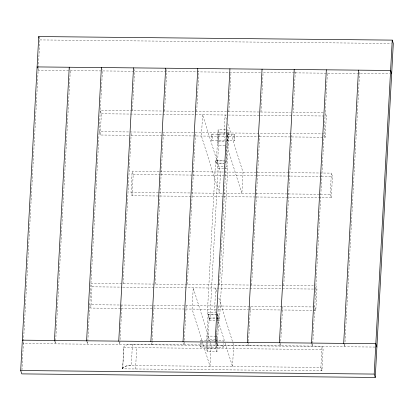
<?xml version="1.0" encoding="UTF-8"?>
<svg xmlns="http://www.w3.org/2000/svg" width="414" height="414" viewBox="0 0 414 414"><rect width="100%" height="100%" fill="white"/><g stroke="black" fill="none" stroke-linecap="round" stroke-linejoin="round"><path stroke-width="0.31" stroke-dasharray="2.07 1.55" d="M21.958 370.095L38.269 68.388M38.305 67.756L39.806 39.925L39.102 37.679M55.673 341.276L55.533 343.853L54.477 340.489M55.704 340.629L70.302 70.608L69.423 67.803M87.804 341.628L87.67 344.174L86.614 340.81M87.84 340.991L102.439 70.929L101.559 68.124M120.515 308.373L90.857 308.073L92.006 286.819L90.951 283.455L313.331 285.691M128.578 135.3L100.209 135.016L101.358 113.767L100.302 110.398L290.545 112.313M121.939 305.03L119.801 344.5L118.751 341.131M123.087 283.776L131.29 131.973M132.439 110.724L134.576 71.255L133.696 68.45M223.612 196.655L132.05 195.734L130.995 192.37L132.144 171.117L159.24 171.391M122.637 368.403L123.791 347.098M122.699 368.791A9.708 3.333 3.1 0 1 131.285 365.521L320.881 367.425L321.937 370.794L122.694 368.838L123.848 347.537A9.708 3.333 3.1 0 1 132.433 344.267L322.03 346.171L323.086 349.54L321.937 370.84L320.881 367.477L322.03 346.171M132.05 195.734L133.199 174.48L132.144 171.117M132.433 344.267L131.279 365.572A9.708 3.333 3.1 0 0 122.694 368.838M135.549 368.967L136.703 347.667M152.145 341.001L151.938 344.821L150.882 341.457M152.181 340.365L154.07 305.351M155.219 284.102L163.427 132.299M164.575 111.045L166.707 71.575L165.828 68.771M186.207 305.677L184.075 345.147L183.019 341.778M187.356 284.423L195.563 132.62M196.712 111.366L198.844 71.901L198.492 70.778M214.995 320.493L209.857 320.441L207.393 312.586L215.601 160.782L225.242 160.88M217.438 343.382L216.988 351.688L207.347 351.595L206.291 348.226L208.113 314.562L217.754 314.661L218.809 318.024L217.474 342.74M216.305 163.028L224.01 163.178L216.299 163.121L218.111 129.629L225.821 129.706M207.347 351.595L207.833 342.642M207.864 342.005L209.168 317.931L208.113 314.562M209.857 320.441L218.064 168.638L217.36 166.392L219.161 132.998L218.111 129.629M210.012 366.359L211.166 345.059L210.395 342.601M216.988 351.688L215.932 348.324L216.212 343.211M216.243 342.569L217.754 314.661M218.344 305.998L216.212 345.467L215.156 342.099M219.492 284.744L227.7 132.941M228.849 111.692L230.981 72.222M217.567 320.519L219.498 320.539L227.7 168.736L227.001 166.49L228.802 133.096L227.752 129.727L225.94 163.219L225.237 160.974M232.508 366.587L233.662 345.286L218.426 296.678M248.55 341.969L248.348 345.788L247.293 342.425M248.586 341.333L250.48 306.319M251.629 285.07L259.832 133.267M260.98 112.013L263.118 72.543L294.608 72.859M282.617 306.645L280.48 346.114L279.424 342.745M283.766 285.391L291.968 133.587M294.903 71.746L295.249 72.869L293.117 112.339L323.324 112.639M312.756 343.889L312.617 346.435L311.737 343.63M312.787 343.253L327.386 73.19L327.034 72.067M280.987 309.982L315.804 310.334L316.953 289.081L315.898 285.717M291.632 136.941L325.161 137.277L326.31 116.023L325.254 112.66M224.259 196.66L331.293 197.737L330.237 194.373L331.386 173.119L289.458 172.695M331.293 197.737L332.442 176.483L331.386 173.119M209.153 318.195L215.59 318.081M216.232 318.071L218.809 318.024L216.237 317.999M39.806 39.925L391.359 43.454M260.546 72.517L38.166 70.287L37.814 69.164M295.249 72.869L389.729 73.816M101.358 113.767L227.659 115.035M228.305 115.04L259.899 115.356M260.546 115.366L326.31 116.023M219.161 132.998L228.802 133.096M211.947 134.095L226.727 134.245M228.016 134.255L234.438 134.322M131.16 135.326L258.75 136.61M259.397 136.615L290.99 136.936M211.818 140.548L234.314 140.77M224.937 145.205L218.509 145.143L217.453 141.774L227.095 141.873L228.15 145.236L225.578 145.21M215.596 160.88L223.948 160.963M217.36 166.392L225.071 166.469M225.713 166.48L227.001 166.49M218.064 168.638L227.7 168.736M159.882 171.396L288.812 172.69M133.199 174.48L160.28 174.755M160.927 174.76L192.52 175.081M193.167 175.086L224.761 175.401M225.407 175.407L320.834 176.369M321.481 176.374L332.442 176.483M130.995 192.37L158.091 192.639M158.733 192.65L190.342 192.965M190.989 192.971L287.663 193.943M288.31 193.949L319.918 194.269M320.56 194.275L330.237 194.373M92.006 286.819L122.306 287.125M122.953 287.13L249.254 288.403M249.901 288.408L316.953 289.081M121.157 308.378L152.75 308.694M153.397 308.699L184.991 309.02M185.638 309.025L248.105 309.651M248.752 309.662L280.345 309.977M207.393 312.586L217.034 312.684L219.498 320.539M208.097 314.831L217.738 314.925M209.168 317.931L215.596 317.993M215.948 336.173L206.948 336.08L208.004 339.449L215.715 339.527M216.362 339.532L217.645 339.547L216.589 336.178M200.79 340.551L223.286 340.774M374.96 347.061L23.396 343.532L23.044 342.409M200.655 346.994L223.146 347.222A3.234 0.388 -89.4 0 0 223.601 343.454M206.291 348.226L215.932 348.324M123.848 347.537L323.086 349.54M359.171 72.393L359.523 73.511L344.753 346.756L343.698 343.392M325.161 137.277L324.105 133.913L99.153 131.652L100.209 135.016M315.804 310.334L314.749 306.965L89.802 304.709L90.857 308.073M226.432 119.315L225.081 115.009L223.933 136.263L225.092 139.953M227.783 123.62L243.013 172.229L241.864 193.483L226.634 144.874M225.594 162.003L225.946 163.126M215.601 160.782L216.299 163.121M216.884 291.756L215.725 288.061L214.576 309.315L215.735 313.01M217.278 317.931L224.988 342.544M225.185 343.159L232.513 366.54M210.198 341.985L193.229 287.839L192.08 309.092L210.017 366.312M216.569 341.446A3.234 0.388 -89.4 0 1 217.039 341.291M217.174 343.387A3.234 0.388 -89.4 0 1 216.77 347.17A3.234 0.388 -89.4 0 1 216.408 343.636M222.996 341.509A3.234 0.388 -89.4 0 1 223.467 341.359M223.198 347.232A3.234 0.388 -89.4 0 1 222.835 343.703M200.588 340.831A3.234 0.388 -89.4 0 1 200.971 341.131M201.085 342.419A3.234 0.388 -89.4 0 1 200.702 347.01A3.234 0.388 -89.4 0 1 200.371 342.652M202.586 114.781L201.437 136.035L219.368 193.255L220.517 172.007L202.586 114.781M211.58 135.471L211.528 136.222A3.234 0.388 -89.4 0 0 211.632 139.979L211.72 140.367A3.234 0.388 -89.4 0 0 212.18 139.171L212.232 138.421A3.234 0.388 -89.4 0 0 212.128 134.664L212.04 134.276A3.234 0.388 -89.4 0 0 211.58 135.471M218.007 135.538L217.955 136.289A3.234 0.388 -89.4 0 0 218.059 140.041L218.147 140.429A3.234 0.388 -89.4 0 0 218.608 139.233L218.659 138.483A3.234 0.388 -89.4 0 0 218.556 134.731L218.468 134.343A3.234 0.388 -89.4 0 0 218.007 135.538M227.648 135.632L227.596 136.387A3.234 0.388 -89.4 0 0 227.7 140.139L227.788 140.527A3.234 0.388 -89.4 0 0 228.249 139.332L228.3 138.581A3.234 0.388 -89.4 0 0 228.197 134.824L228.109 134.436A3.234 0.388 -89.4 0 0 227.648 135.632M234.076 135.699L234.024 136.449A3.234 0.388 -89.4 0 0 234.127 140.206L234.215 140.594A3.234 0.388 -89.4 0 0 234.676 139.394L234.728 138.643A3.234 0.388 -89.4 0 0 234.624 134.892L234.536 134.503A3.234 0.388 -89.4 0 0 234.076 135.699"/><path stroke-width="0.62" d="M20.7 370.525L38.75 36.556L392.244 40.111L393.3 43.475L375.25 377.444L21.756 373.889L20.7 370.525L374.194 374.075L375.25 377.444M54.477 340.489L69.247 67.244M86.614 340.81L101.383 67.565M118.751 341.131L133.52 67.886M150.882 341.457L165.652 68.212M183.019 341.778L197.788 68.533M215.156 342.099L229.925 68.853M247.293 342.425L262.062 69.179M279.424 342.745L294.199 69.5M311.561 343.071L326.33 69.826M343.698 343.392L358.467 70.147M374.194 374.075L392.244 40.111M22.34 340.163L375.834 343.713L376.89 347.082M391.66 73.837L390.604 70.468L37.11 66.918L37.462 68.041M38.75 36.556L39.102 37.679"/></g></svg>
